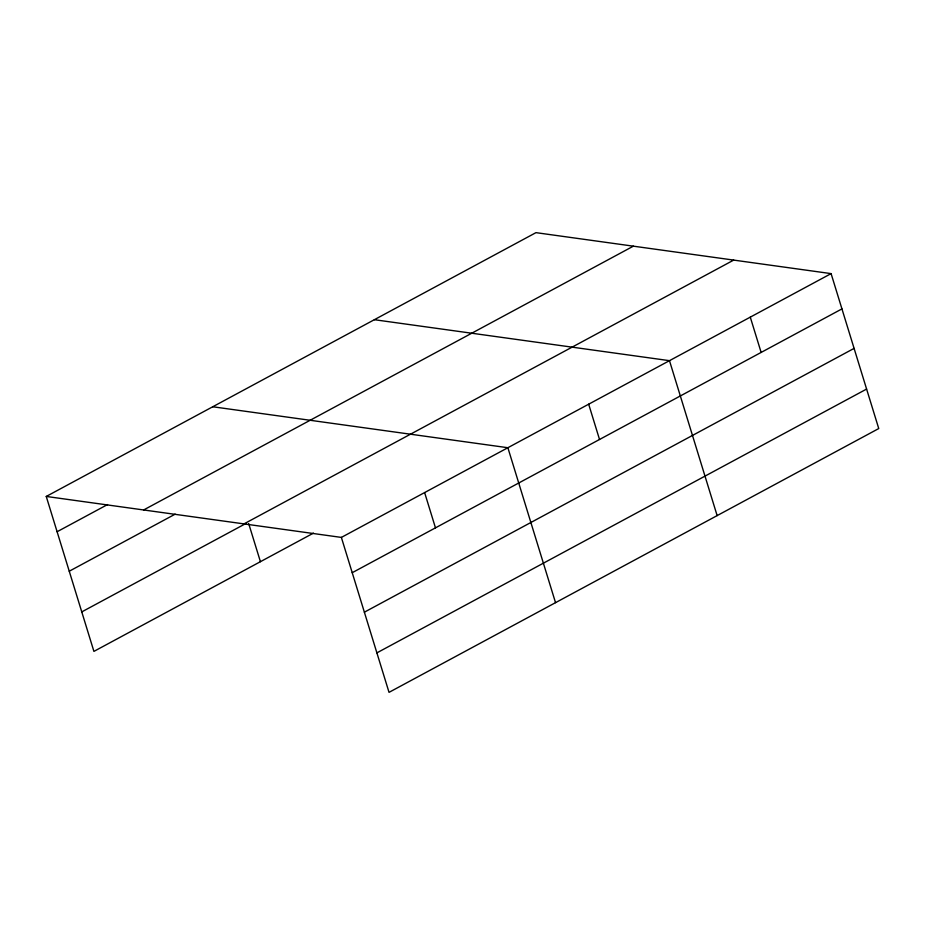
<?xml version="1.0" encoding="UTF-8"?>
<svg xmlns="http://www.w3.org/2000/svg" width="925" height="925" viewBox="0 0 925 925"><rect width="100%" height="100%" fill="white"/><g stroke="black" fill="none" stroke-linecap="round" stroke-linejoin="round"><path stroke-width="1.39" d="M46.25 496.447L535.968 232.649L831.089 273.615L878.75 428.553L389.032 692.351L341.371 537.413L46.25 496.447L93.911 651.385L313.448 533.124M57.107 531.736L107.566 504.553M143.641 509.964L633.359 246.166M69.248 571.222L175.207 514.138M243.98 523.897L733.698 260.098M81.77 611.899L245.749 523.573M341.371 537.413L831.089 273.615M352.217 572.702L841.935 308.904M364.369 612.188L854.087 348.39M376.88 652.877L866.598 389.067M374.359 319.703L669.48 360.669L717.141 515.607M212.75 406.757L507.871 447.723L555.532 602.661M750.279 317.136L761.136 352.425M588.67 404.19L599.527 439.479M424.621 492.574L435.478 527.863M248.686 523.573L260.422 561.695"/></g></svg>
